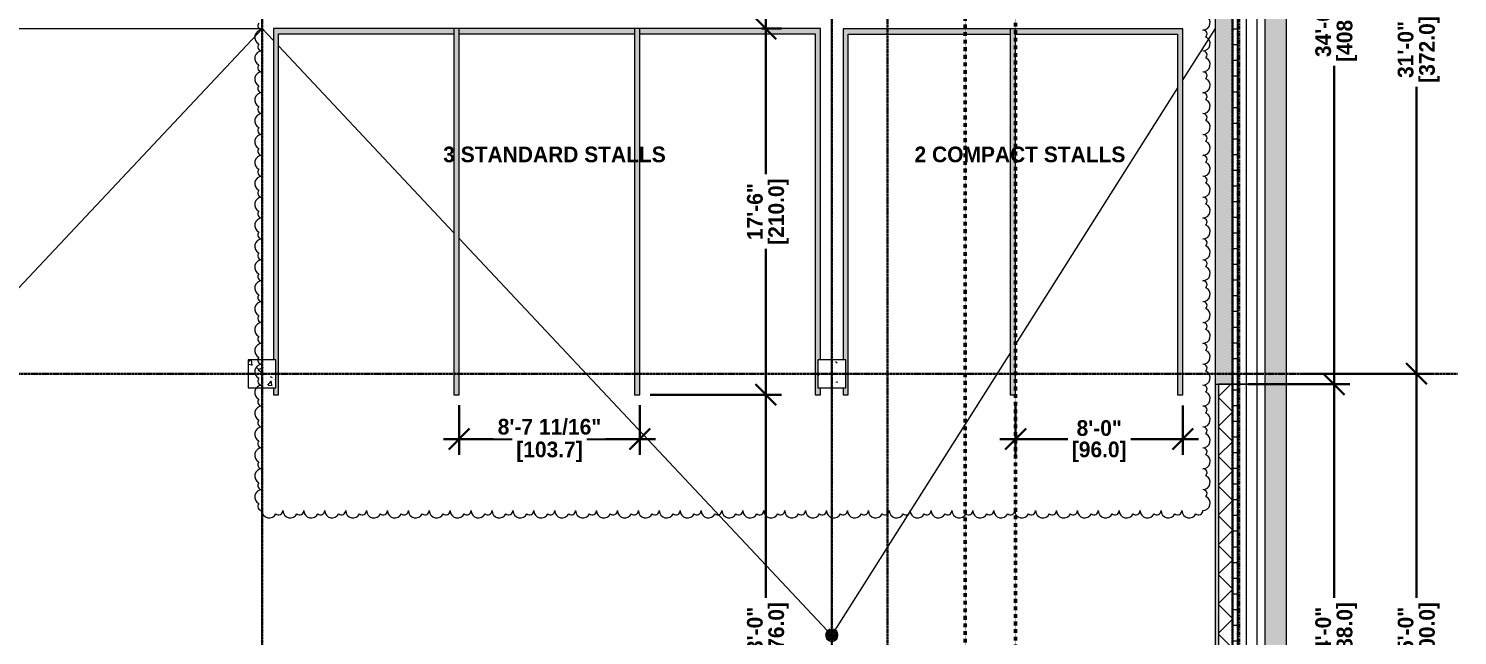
# Model space of a CAD drawing. Header units: inches. Extents: x -4218 to -1814, y 9767 to 12426.
# Drawn here: x -2634 to -1814, y 10317 to 10665 of the extents above; entities that cross this region are included whole.
import ezdxf

# ---------------------------------------------------------------- set-up
doc = ezdxf.new("R2010")
doc.units = ezdxf.units.IN
doc.header["$MEASUREMENT"] = 0
for name, pattern in [('Dash 1_16_', [0.125, 0.0625, -0.0625]), ('Double Dash 3_8_', [1, 0.375, -0.125, 0.125, -0.125, 0.125, -0.125]), ('Grid Line 1_2_', [0.875, 0.5, -0.125, 0.125, -0.125]), ('Grid Line 1_2__2_', [0.875, 0.5, -0.125, 0.125, -0.125])]:
    doc.linetypes.add(name, pattern=pattern)
for name, color, linetype, lineweight in [('0-1', 7, 'Continuous', 5), ('0-2', 7, 'Continuous', 9), ('0-3', 170, 'Double Dash 3_8_', 50), ('0-5', 55, 'Continuous', 9), ('A-ANNO-DIMS-1', 211, 'Continuous', 30), ('A-FLOR-1', 9, 'Continuous', 13), ('A-FLOR-2', 7, 'Continuous', 9), ('A-GENM', 5, 'Continuous', 9), ('A-WALL-PATT-1', 53, 'Continuous', 9), ('A-WALL-PATT-2', 55, 'Continuous', 9), ('A-WALL-PATT-4', 251, 'Continuous', 9), ('C-PROP-LINE-1', 170, 'Double Dash 3_8_', 50), ('C-PROP-LINE-2', 170, 'Dash 1_16_', 50), ('G-ANNO-REVC', 71, 'Continuous', 20), ('G-ANNO-TEXT-1', 147, 'Continuous', 20), ('P-SANR-FIXT-1', 7, 'Continuous', 9), ('S-COLS', 52, 'Continuous', 9), ('S-COLS-1', 7, 'Continuous', 9), ('S-FNDN-5', 7, 'Continuous', 9), ('S-FNDN-6', 251, 'Continuous', 9), ('S-GRID-1', 1, 'Grid Line 1_2_', 9), ('S-GRID-2', 1, 'Grid Line 1_2__2_', 30)]:
    doc.layers.add(name, color=color, linetype=linetype, lineweight=lineweight)
doc.styles.add('Century Gothic_B', font='GOTHICB.TTF', dxfattribs={"height": 9})
doc.dimstyles.new('OD__1_16__Tol__', dxfattribs={"dimscale": 12, "dimtxt": 9.397514, "dimasz": 1, "dimexe": 0.75, "dimexo": 0.5, "dimgap": 0.125, "dimtad": 1, "dimdec": 4, "dimrnd": 0.0625, "dimzin": 3, "dimdsep": 46, "dimlunit": 4, "dimtxsty": 'Century Gothic_B', "dimblk1": 'OBLIQUE', "dimblk2": 'OBLIQUE', "dimsah": 1, "dimcen": 0.09, "dimdle": 0.75, "dimazin": 0, "dimtfac": 1, "dimtdec": 4, "dimtix": 1, "dimtmove": 0, "dimatfit": 3, "dimfxl": 1, "dimtvp": 1, "dimtfill": 1, "dimfrac": 2, "dimtolj": 1, "dimtzin": 0, "dimlwd": 30, "dimlwe": 30, "dimarcsym": 2})
pattern_1 = [(0, (0, 0), (0, 9), []), (90, (0, 0), (-9, 6e-16), [])]
pattern_2 = [(50, (0, 0), (27.5427, -2.40992), [2.88, -31.68]), (355, (0, 0), (-5.327844, 28.884266), [2.304, -25.344]), (100.451, (2.295, -0.2), (22.215316, 26.47393), [2.448, -26.924]), (46.184, (0, 7.68), (40.981875, -6.35642), [4.32, -47.52]), (96.636, (3.415, 7.15), (35.89075, 37.40619), [3.671, -40.386]), (351.184, (0, 7.68), (35.89097, 37.40622), [3.456, -38.016]), (21, (3.84, 5.76), (22.921036, -15.46073), [2.88, -31.68]), (326, (3.84, 5.76), (9.34353, 27.84574), [2.304, -25.344]), (71.451, (5.75, 4.472), (32.26477, 12.38442), [2.448, -26.924]), (37.5, (0, 0), (0.466855, 12.782707), [1.267, -23.77, 1.267, -24.461, -25.44]), (37.5, (0, 0), (0.466855, 12.782707), [-50.765, 1.267, -24.173]), (7.5, (0, 0), (10.10159, 15.14509), [1.267, -13.402, 1.267, -23.194, -9.696]), (7.5, (0, 0), (10.10159, 15.14509), [-39.13, 1.267, -8.429]), (327.5, (-8.563, 0), (20.499161, -0.86578), [1.267, -8.333, 1.267, -28.685, -39.744]), (327.5, (-8.563, 0), (20.499161, -0.86578), [-39.552, 1.267, -38.477]), (317.5, (-12.403, 0), (22.39478, 3.844288), [1.267, -11.213, 1.267, -18.624, -28.224]), (317.5, (-12.403, 0), (22.39478, 3.844288), [-32.371, 1.267, -26.957])]

# ---------------------------------------------------------------- blocks, each defined once
blk = doc.blocks.new('Basic Wall _ 3_ XPS - ___-2578966-FLOOR PLAN - BASEMENT')
at = {"layer": 'S-FNDN-5'}
for p, q in [((-1935.38, 10869.19), (-1935.38, 10461.19)), ((-1929.41, 10869.19), (-1929.41, 10461.19)), ((-1924.82, 10869.19), (-1924.82, 10461.19)), ((-1935.38, 10461.19), (-1940.32, 10461.19)), ((-1929.41, 10461.19), (-1935.38, 10461.19)), ((-1924.82, 10461.19), (-1929.41, 10461.19))]:
    blk.add_line(p, q, dxfattribs=at)
blk = doc.blocks.new('Basic Wall _ 3_ XPS - ___-3207853-FLOOR PLAN - BASEMENT')
at = {"layer": 'S-FNDN-5'}
for p, q in [((-1940.32, 10461.19), (-1935.38, 10461.19)), ((-1935.38, 10461.19), (-1929.41, 10461.19)), ((-1935.38, 10461.19), (-1935.38, 10173.19)), ((-1929.41, 10461.19), (-1924.82, 10461.19)), ((-1929.41, 10461.19), (-1929.41, 10173.19)), ((-1924.82, 10461.19), (-1924.82, 10173.19)), ((-1935.38, 10173.19), (-1940.32, 10173.19)), ((-1929.41, 10173.19), (-1935.38, 10173.19)), ((-1924.82, 10173.19), (-1929.41, 10173.19))]:
    blk.add_line(p, q, dxfattribs=at)
blk = doc.blocks.new('Drain-Floor-WATTS-Square-Stainless_Steel_Strainer-Type_FD-1200-M - 2_ Outlet with 5_ Strainer-2528673-FLOOR PLAN - BASEMENT')
at = {"layer": 'P-SANR-FIXT-1'}
for p, q in [((-2.707, -2.707), (-2.707, 2.707)), ((-2.707, 2.707), (2.707, 2.707)), ((-2.03025, -2.03025), (-2.03025, 2.03025)), ((-2.03025, 2.03025), (2.03025, 2.03025)), ((-1.3535, -1.3535), (-1.3535, 1.3535)), ((-1.3535, 1.3535), (1.3535, 1.3535)), ((-0.67675, -0.67675), (-0.67675, 0.67675)), ((-0.67675, 0.67675), (0.67675, 0.67675)), ((0, 2.707), (0, -2.707)), ((0.67675, 0.67675), (0.67675, -0.67675)), ((1.3535, 1.3535), (1.3535, -1.3535)), ((2.03025, 2.03025), (2.03025, -2.03025)), ((2.707, 2.707), (2.707, -2.707)), ((-2.707, 0), (2.707, 0)), ((2.707, -2.707), (-2.707, -2.707)), ((2.03025, -2.03025), (-2.03025, -2.03025)), ((1.3535, -1.3535), (-1.3535, -1.3535)), ((0.67675, -0.67675), (-0.67675, -0.67675))]:
    blk.add_line(p, q, dxfattribs=at)
for start, end in [(360, 180), (180, 360)]:
    blk.add_arc((0, 0), 3.5, start, end, dxfattribs=at)
blk = doc.blocks.new('Family - ___-2657144-FLOOR PLAN - BASEMENT')
at = {"layer": 'C-PROP-LINE-1'}
blk.add_line((-1939.77, 12268.69), (-1939.77, 9828.62), dxfattribs=at)
blk = doc.blocks.new('Family - ___-2835860-FLOOR PLAN - BASEMENT')
at = {"layer": 'C-PROP-LINE-2'}
blk.add_line((-2067.92, 9980.19), (-2067.92, 10851.39), dxfattribs=at)
blk = doc.blocks.new('Family - ___-2835903-FLOOR PLAN - BASEMENT')
at = {"layer": 'C-PROP-LINE-2'}
blk.add_line((-2096.82, 10008.84), (-2096.82, 10822.49), dxfattribs=at)
blk = doc.blocks.new('Family - ___-2835932-FLOOR PLAN - BASEMENT')
at = {"layer": 'C-PROP-LINE-2'}
blk.add_line((-2067.92, 9980.19), (-2067.92, 10851.39), dxfattribs=at)
blk = doc.blocks.new('CTR - 1st Phase - Shell_rvt-1-FLOOR PLAN - BASEMENT')
at = {"layer": 'A-WALL-PATT-1'}
h = blk.add_hatch(dxfattribs=at)
h.set_pattern_fill('FP_1', color=256, style=0, pattern_type=2)
h.set_pattern_definition(pattern_1)
h.paths.add_polyline_path([(-1940.32, 10461.19), (-1940.32, 10869.19), (-1943.32, 10869.19), (-1943.32, 10461.19)], flags=0)
h = blk.add_hatch(dxfattribs=at)
h.set_pattern_fill('FP_1', color=256, style=0, pattern_type=2)
h.set_pattern_definition(pattern_1)
h.paths.add_polyline_path([(-1940.32, 10173.19), (-1940.32, 10461.19), (-1943.32, 10461.19), (-1943.32, 10173.19)], flags=0)
at = {"layer": 'A-FLOR-1'}
for p, q in [((-2500.32, 10665.06), (-2833.82, 10665.06)), ((-2824.98, 10319.77), (-2500.32, 10665.06)), ((-2500.32, 10665.06), (-2500.32, 10665.35)), ((-2500.19, 10665.21), (-2500.32, 10665.06)), ((-2500.32, 10475.19), (-2500.32, 10665.06)), ((-2493.82, 10658.43), (-2500.19, 10665.21)), ((-1953.32, 10665.21), (-1971.82, 10635.95)), ((-2390.16, 10548.06), (-2490.82, 10655.24)), ((-1974.82, 10631.2), (-2067.82, 10484.1)), ((-2175.69, 10319.75), (-2387.16, 10544.87)), ((-2070.82, 10479.35), (-2171.48, 10320.15)), ((-2500.32, 10175.19), (-2500.32, 10459.19))]:
    blk.add_line(p, q, dxfattribs=at)
at = {"layer": 'A-FLOR-2'}
blk.add_line((-1953.32, 10461.19), (-1953.32, 10173.19), dxfattribs=at)
at = {"layer": 'S-FNDN-5'}
for p, q in [((-1943.32, 10869.19), (-1943.32, 10461.19)), ((-1940.32, 10461.19), (-1940.32, 10869.19)), ((-1943.32, 10461.19), (-1940.32, 10461.19)), ((-1940.32, 10461.19), (-1943.32, 10461.19)), ((-1943.32, 10461.19), (-1943.32, 10173.19)), ((-1940.32, 10173.19), (-1940.32, 10461.19))]:
    blk.add_line(p, q, dxfattribs=at)
at = {"layer": 'S-GRID-1'}
for p, q in [((-2500.32, 9836.18), (-2500.32, 12376.79)), ((-2173.32, 9836.18), (-2173.32, 12376.79)), ((-1814.21, 10467.19), (-4168.71, 10467.19))]:
    blk.add_line(p, q, dxfattribs=at)
at = {"layer": '0-2'}
for name, p in [('Basic Wall _ 3_ XPS - ___-2578966-FLOOR PLAN - BASEMENT', (0, 0)), ('Basic Wall _ 3_ XPS - ___-3207853-FLOOR PLAN - BASEMENT', (0, 0)), ('Drain-Floor-WATTS-Square-Stainless_Steel_Strainer-Type_FD-1200-M - 2_ Outlet with 5_ Strainer-2528673-FLOOR PLAN - BASEMENT', (-2173.32, 10317.19))]:
    blk.add_blockref(name, p, dxfattribs=at)
at = {"layer": '0-3'}
for name in ['Family - ___-2657144-FLOOR PLAN - BASEMENT', 'Family - ___-2835932-FLOOR PLAN - BASEMENT', 'Family - ___-2835860-FLOOR PLAN - BASEMENT', 'Family - ___-2835903-FLOOR PLAN - BASEMENT']:
    blk.add_blockref(name, (0, 0), dxfattribs=at)
blk = doc.blocks.new('034100 - Precast Structural Concrete - Column - Corbels - 16_x16_-V26-FLOOR PLAN - BASEMENT')
at = {"layer": 'S-COLS'}
h = blk.add_hatch(dxfattribs=at)
h.set_pattern_fill('FP_24', color=256, style=0, pattern_type=2)
h.set_pattern_definition([(140, (10466.205, 2501.308), (2.40992, 27.5427), [2.88, -31.68]), (85, (10466.205, 2501.308), (-28.884266, -5.327844), [2.304, -25.344]), (190.451, (10466.406, 2503.603), (-26.47393, 22.215316), [2.448, -26.924]), (136.184, (10458.525, 2501.308), (6.35642, 40.98187), [4.32, -47.52]), (186.636, (10459.055, 2504.723), (-37.40619, 35.89075), [3.671, -40.386]), (81.184, (10458.525, 2501.31), (-37.40622, 35.89097), [3.456, -38.016]), (111, (10460.445, 2505.148), (15.46073, 22.921036), [2.88, -31.68]), (56, (10460.445, 2505.148), (-27.84574, 9.34353), [2.304, -25.344]), (161.451, (10461.734, 2507.058), (-12.38442, 32.26477), [2.448, -26.924]), (127.5, (10466.205, 2501.308), (-12.782707, 0.466855), [1.267, -23.77, 1.267, -24.461, -25.44]), (127.5, (10466.205, 2501.308), (-12.782707, 0.466855), [-50.765, 1.267, -24.173]), (97.5, (10466.205, 2501.308), (-15.14509, 10.10159), [1.267, -13.402, 1.267, -23.194, -9.696]), (97.5, (10466.205, 2501.308), (-15.14509, 10.10159), [-39.13, 1.267, -8.429]), (57.5, (10466.205, 2492.745), (0.86578, 20.499161), [1.267, -8.333, 1.267, -28.685, -39.744]), (57.5, (10466.205, 2492.745), (0.86578, 20.499161), [-39.552, 1.267, -38.477]), (47.5, (10466.205, 2488.905), (-3.844288, 22.39478), [1.267, -11.213, 1.267, -18.624, -28.224]), (47.5, (10466.205, 2488.905), (-3.844288, 22.39478), [-32.371, 1.267, -26.957])])
h.paths.add_polyline_path([(7.02, -7.02), (7.02, 8.98), (-8.98, 8.98), (-8.98, -7.02), (6.94, -7.02)], flags=0)
at = {"layer": 'S-COLS-1'}
for p, q in [((-8.91, 8.98), (-8.98, 8.98)), ((-8.98, 8.98), (-8.98, -7.02)), ((6.94, 8.98), (-8.91, 8.98)), ((7.02, 8.98), (6.94, 8.98)), ((7.02, -7.02), (7.02, 8.98)), ((-8.98, -7.02), (-8.91, -7.02)), ((-8.91, -7.02), (6.94, -7.02)), ((6.94, -7.02), (7.02, -7.02))]:
    blk.add_line(p, q, dxfattribs=at)
blk = doc.blocks.new('CTR - 1st Phase - Structure_rvt-1-FLOOR PLAN - BASEMENT')
at = {"layer": 'A-WALL-PATT-2'}
h = blk.add_hatch(dxfattribs=at)
h.set_pattern_fill('FP_2', color=256, style=0, pattern_type=2)
h.set_pattern_definition(pattern_2)
h.paths.add_polyline_path([(-1953.32, 9891.19), (-1943.32, 9891.19), (-1943.32, 10173.19), (-1953.32, 10173.19), (-1953.32, 9901.19)], flags=0)
h.paths.add_polyline_path([(-1944.72, 10461.19), (-1943.32, 10461.19), (-1943.32, 10869.19), (-1953.32, 10869.19), (-1953.32, 10461.19)], flags=0)
h.paths.add_polyline_path([(-1953.32, 11157.19), (-1943.32, 11157.19), (-1943.32, 11559.19), (-1953.32, 11559.19), (-1953.32, 11174.8)], flags=0)
h.paths.add_polyline_path([(-1951.32, 11847.19), (-1943.32, 11847.19), (-1943.32, 12087.19), (-1953.32, 12087.19), (-1953.32, 11847.19)], flags=0)
at = {"layer": 'A-WALL-PATT-4'}
h = blk.add_hatch(dxfattribs=at)
h.set_pattern_fill('FP_8', color=256, style=0, pattern_type=2)
h.set_pattern_definition([(45, (0, 0), (-8.485281, 8.485281), []), (135, (0, 0), (-8.485281, -8.485281), [])])
h.paths.add_polyline_path([(-1944.72, 10173.19), (-1943.32, 10173.19), (-1943.32, 10461.19), (-1951.32, 10461.19), (-1951.32, 10173.19)], flags=0)
at = {"layer": 'S-COLS'}
h = blk.add_hatch(dxfattribs=at)
h.set_pattern_fill('FP_2', color=256, style=0, pattern_type=2)
h.set_pattern_definition(pattern_2)
h.paths.add_polyline_path([(-2181.32, 10459.19), (-2165.32, 10459.19), (-2165.32, 10475.19), (-2181.32, 10475.19), (-2181.32, 10459.27)], flags=0)
at = {"layer": 'S-FNDN-6'}
h = blk.add_hatch(dxfattribs=at)
h.set_pattern_fill('FP_2', color=256, style=0, pattern_type=2)
h.set_pattern_definition(pattern_2)
h.paths.add_polyline_path([(-1912.32, 9881.19), (-1912.32, 12101.19), (-1924.82, 12101.19), (-1924.82, 9881.19)], flags=0)
h.paths.add_polyline_path([(-1951.32, 10173.19), (-1951.32, 10461.19), (-1953.32, 10461.19), (-1953.32, 10173.19)], flags=0)
h.paths.add_polyline_path([(-1951.32, 10869.19), (-1951.32, 11157.19), (-1953.32, 11157.19), (-1953.32, 10869.19)], flags=0)
h.paths.add_polyline_path([(-1953.32, 11559.19), (-1951.32, 11559.19), (-1951.32, 11847.19), (-1953.32, 11847.19), (-1953.32, 11569.54)], flags=0)
at = {"layer": 'S-COLS-1'}
for p, q in [((-2165.32, 10475.19), (-2181.32, 10475.19)), ((-2181.32, 10475.19), (-2181.32, 10475.11)), ((-2181.32, 10475.11), (-2181.32, 10459.27)), ((-2165.32, 10475.11), (-2165.32, 10475.19)), ((-2165.32, 10459.27), (-2165.32, 10475.11)), ((-2181.32, 10459.27), (-2181.32, 10459.19)), ((-2181.32, 10459.19), (-2165.32, 10459.19)), ((-2165.32, 10459.19), (-2165.32, 10459.27))]:
    blk.add_line(p, q, dxfattribs=at)
at = {"layer": 'S-FNDN-5'}
for p, q in [((-1912.32, 9881.19), (-1912.32, 12101.19)), ((-1953.32, 10869.19), (-1953.32, 10461.19)), ((-1943.32, 10461.19), (-1943.32, 10869.19)), ((-1953.32, 10461.19), (-1943.32, 10461.19)), ((-1943.32, 10461.19), (-1951.32, 10461.19)), ((-1951.32, 10461.19), (-1951.32, 10173.19)), ((-1943.32, 10173.19), (-1943.32, 10461.19))]:
    blk.add_line(p, q, dxfattribs=at)
at = {"layer": 'S-GRID-2'}
for p, q in [((-2500.32, 9772.61), (-2500.32, 12247.5)), ((-2173.32, 9772.61), (-2173.32, 12247.5)), ((-2141.32, 9772.61), (-2141.32, 12247.5)), ((-1943.32, 9772.61), (-1943.32, 12247.5)), ((-1814.21, 10467.19), (-4076.95, 10467.19))]:
    blk.add_line(p, q, dxfattribs=at)
at = {"layer": '0-5', "rotation": 270.0000000000118}
blk.add_blockref('034100 - Precast Structural Concrete - Column - Corbels - 16_x16_-V26-FLOOR PLAN - BASEMENT', (-2501.31, 10466.21), dxfattribs=at)
blk = doc.blocks.new('Parking_Stall_Multiple - STANDARD-V7-FLOOR PLAN - BASEMENT')
at = {"layer": 'A-GENM'}
h = blk.add_hatch(color=256, dxfattribs=at)
h.paths.add_polyline_path([(210, -106.67), (106.5, -105.17), (3, -106.67)], flags=0)
h.paths.add_polyline_path([(0, -103.67), (0.08, -106.58), (0, -106.67), (3, -106.67), (1.5, -105.17)], flags=0)
h.paths.add_polyline_path([(210, -1.5), (210, 0), (206, 0), (206, -1.5), (190, -1.5), (190, 0), (0, 0), (0, -103.67), (3, -103.67), (3, -3), (210, -3)], flags=0)
h = blk.add_hatch(color=256, dxfattribs=at)
h.paths.add_polyline_path([(210, -210.34), (106.5, -208.84), (3, -210.34), (117.12, -210.34)], flags=0)
h.paths.add_polyline_path([(210, -106.67), (210, -103.67), (0, -103.67), (3, -106.67), (106.5, -105.17)], flags=0)
h.paths.add_polyline_path([(0, -106.67), (0.08, -106.58), (0, -103.67)], flags=0)
h.paths.add_polyline_path([(0, -207.34), (0, -210.34), (3, -210.34), (1.5, -208.84)], flags=0)
h.paths.add_polyline_path([(3, -106.67), (0, -106.67), (0, -207.34), (3, -207.34), (3, -109.67)], flags=0)
h = blk.add_hatch(color=256, dxfattribs=at)
h.paths.add_polyline_path([(3, -210.34), (106.5, -208.84), (210, -210.34), (210, -207.34), (0, -207.34)], flags=0)
h.paths.add_polyline_path([(210, -314), (210, -311), (3, -311), (3, -210.34), (0, -210.34), (0, -314), (190, -314), (190, -312.5), (206, -312.5), (206, -314)], flags=0)
for p, q in [((190.01, 0), (0, 0)), ((0, 0), (0, -106.67)), ((210, 0), (205.99, 0)), ((210, -3), (210, 0)), ((3, -103.67), (3, -3)), ((3, -3), (210, -3)), ((210, -103.67), (0, -103.67)), ((0, -103.67), (0, -210.34)), ((210, -103.67), (3, -103.67)), ((210, -106.67), (210, -103.67)), ((210, -106.67), (210, -103.67)), ((0, -106.67), (210, -106.67)), ((3, -207.34), (3, -106.67)), ((3, -106.67), (210, -106.67)), ((210, -207.34), (0, -207.34)), ((0, -207.34), (0, -314)), ((0, -210.34), (210, -210.34)), ((210, -207.34), (3, -207.34)), ((3, -311), (3, -210.34)), ((3, -210.34), (210, -210.34)), ((210, -210.34), (210, -207.34)), ((210, -210.34), (210, -207.34)), ((210, -311), (3, -311)), ((210, -314), (210, -311)), ((0, -314), (190, -314)), ((206, -314), (210, -314))]:
    blk.add_line(p, q, dxfattribs=at)
blk = doc.blocks.new('Parking_Stall_Multiple - COMPACT-2286911-FLOOR PLAN - BASEMENT')
at = {"layer": 'A-GENM'}
h = blk.add_hatch(color=256, dxfattribs=at)
h.paths.add_polyline_path([(210, -99), (106.5, -97.5), (3, -99), (185.71, -99)], flags=0)
h.paths.add_polyline_path([(0, -96), (0.09, -98.91), (0, -99), (3, -99), (1.5, -97.5)], flags=0)
h.paths.add_polyline_path([(210, -3), (210, 0), (0, 0), (0, -96), (3, -96), (3, -3), (203.87, -3)], flags=0)
h = blk.add_hatch(color=256, dxfattribs=at)
h.paths.add_polyline_path([(3, -99), (106.5, -97.5), (210, -99), (210, -96), (0, -96)], flags=0)
h.paths.add_polyline_path([(0, -99), (0.09, -98.91), (0, -96)], flags=0)
h.paths.add_polyline_path([(210, -193.5), (210, -192), (3, -192), (3, -99), (0, -99), (0, -195), (189.87, -195), (189.87, -193.5), (205.87, -193.5), (205.87, -195), (210, -195)], flags=0)
for p, q in [((210, 0), (0, 0)), ((0, 0), (0, -99)), ((210, -3), (210, 0)), ((3, -96), (3, -3)), ((3, -3), (210, -3)), ((210, -96), (0, -96)), ((0, -96), (0, -195)), ((210, -96), (3, -96)), ((210, -99), (210, -96)), ((210, -99), (210, -96)), ((0, -99), (210, -99)), ((3, -192), (3, -99)), ((3, -99), (210, -99)), ((0, -195), (189.87, -195)), ((210, -192), (3, -192)), ((205.87, -195), (210, -195)), ((210, -195), (210, -192))]:
    blk.add_line(p, q, dxfattribs=at)
blk = doc.blocks.new('_Oblique')
at = {"color": 0, "linetype": 'ByBlock', "lineweight": -2}
blk.add_line((-0.5, -0.5), (0.5, 0.5), dxfattribs=at)
blk = doc.blocks.new('DIMBLOCK2-FLOOR PLAN - BASEMENT')
at = {"layer": 'A-ANNO-DIMS-1', "color": 0, "lineweight": 30, "transparency": 16777216}
for p, q in [((-1837.67, 10158.19), (-1837.67, 10476.19)), ((-1904.21, 10467.19), (-1828.67, 10467.19)), ((-1904.21, 10167.19), (-1828.67, 10167.19))]:
    blk.add_line(p, q, dxfattribs=at)
at = {"layer": 'Defpoints', "color": 0, "transparency": 16777216}
for p in [(-1910.21, 10467.19), (-1837.67, 10467.19), (-1910.21, 10167.19)]:
    blk.add_point(p, dxfattribs=at)
at = {"layer": 'A-ANNO-DIMS-1', "color": 0, "lineweight": 30, "transparency": 16777216, "xscale": 12, "yscale": 12, "zscale": 12}
for p, rotation in [((-1837.67, 10467.19), 90), ((-1837.67, 10167.19), 270)]:
    blk.add_blockref('_Oblique', p, dxfattribs=dict(at, rotation=rotation))
at = {"layer": 'A-ANNO-DIMS-1', "color": 0, "transparency": 16777216, "insert": (-1843.9, 10317.19), "char_height": 9, "attachment_point": 5, "rotation": 90, "style": 'Century Gothic_B', "bg_fill": 3, "box_fill_scale": 1.25, "bg_fill_color": 256, "bg_fill_true_color": 13158600, "bg_fill_transparency": 0}
blk.add_mtext('\\A1;25\'-0"', dxfattribs=at)
at = {"layer": 'A-ANNO-DIMS-1', "color": 0, "transparency": 16777216, "insert": (-1830.34, 10317.19), "char_height": 9, "attachment_point": 5, "rotation": 90, "style": 'Century Gothic_B', "bg_fill": 3, "box_fill_scale": 1.25, "bg_fill_color": 256, "bg_fill_true_color": 13158600, "bg_fill_transparency": 0}
blk.add_mtext('\\A1;[300.0]', dxfattribs=at)
blk = doc.blocks.new('DIMBLOCK3-FLOOR PLAN - BASEMENT')
at = {"layer": 'A-ANNO-DIMS-1', "color": 0, "lineweight": 30, "transparency": 16777216}
for p, q in [((-1837.67, 10458.19), (-1837.67, 10848.19)), ((-1904.21, 10839.19), (-1828.67, 10839.19)), ((-1904.21, 10467.19), (-1828.67, 10467.19))]:
    blk.add_line(p, q, dxfattribs=at)
at = {"layer": 'Defpoints', "color": 0, "transparency": 16777216}
for p in [(-1910.21, 10839.19), (-1837.67, 10839.19), (-1910.21, 10467.19)]:
    blk.add_point(p, dxfattribs=at)
at = {"layer": 'A-ANNO-DIMS-1', "color": 0, "lineweight": 30, "transparency": 16777216, "xscale": 12, "yscale": 12, "zscale": 12}
for p, rotation in [((-1837.67, 10839.19), 90), ((-1837.67, 10467.19), 270)]:
    blk.add_blockref('_Oblique', p, dxfattribs=dict(at, rotation=rotation))
at = {"layer": 'A-ANNO-DIMS-1', "color": 0, "transparency": 16777216, "insert": (-1843.9, 10653.19), "char_height": 9, "attachment_point": 5, "rotation": 90, "style": 'Century Gothic_B', "bg_fill": 3, "box_fill_scale": 1.25, "bg_fill_color": 256, "bg_fill_true_color": 13158600, "bg_fill_transparency": 0}
blk.add_mtext('\\A1;31\'-0"', dxfattribs=at)
at = {"layer": 'A-ANNO-DIMS-1', "color": 0, "transparency": 16777216, "insert": (-1830.34, 10653.19), "char_height": 9, "attachment_point": 5, "rotation": 90, "style": 'Century Gothic_B', "bg_fill": 3, "box_fill_scale": 1.25, "bg_fill_color": 256, "bg_fill_true_color": 13158600, "bg_fill_transparency": 0}
blk.add_mtext('\\A1;[372.0]', dxfattribs=at)
blk = doc.blocks.new('DIMBLOCK24-FLOOR PLAN - BASEMENT')
at = {"layer": 'A-ANNO-DIMS-1', "color": 0, "lineweight": 30, "transparency": 16777216}
for p, q in [((-2211.18, 10170.19), (-2211.18, 10464.19)), ((-2277.49, 10455.19), (-2202.18, 10455.19)), ((-2277.49, 10179.19), (-2202.18, 10179.19))]:
    blk.add_line(p, q, dxfattribs=at)
at = {"layer": 'Defpoints', "color": 0, "transparency": 16777216}
for p in [(-2283.49, 10455.19), (-2211.18, 10455.19), (-2283.49, 10179.19)]:
    blk.add_point(p, dxfattribs=at)
at = {"layer": 'A-ANNO-DIMS-1', "color": 0, "lineweight": 30, "transparency": 16777216, "xscale": 12, "yscale": 12, "zscale": 12}
for p, rotation in [((-2211.18, 10455.19), 90), ((-2211.18, 10179.19), 270)]:
    blk.add_blockref('_Oblique', p, dxfattribs=dict(at, rotation=rotation))
at = {"layer": 'A-ANNO-DIMS-1', "color": 0, "transparency": 16777216, "insert": (-2217.4, 10317.19), "char_height": 9, "attachment_point": 5, "rotation": 90, "style": 'Century Gothic_B', "bg_fill": 3, "box_fill_scale": 1.25, "bg_fill_color": 256, "bg_fill_true_color": 13158600, "bg_fill_transparency": 0}
blk.add_mtext('\\A1;23\'-0"', dxfattribs=at)
at = {"layer": 'A-ANNO-DIMS-1', "color": 0, "transparency": 16777216, "insert": (-2203.85, 10317.19), "char_height": 9, "attachment_point": 5, "rotation": 90, "style": 'Century Gothic_B', "bg_fill": 3, "box_fill_scale": 1.25, "bg_fill_color": 256, "bg_fill_true_color": 13158600, "bg_fill_transparency": 0}
blk.add_mtext('\\A1;[276.0]', dxfattribs=at)
blk = doc.blocks.new('DIMBLOCK25-FLOOR PLAN - BASEMENT')
at = {"layer": 'A-ANNO-DIMS-1', "color": 0, "lineweight": 30, "transparency": 16777216}
for p, q in [((-2211.18, 10446.19), (-2211.18, 10674.19)), ((-2213.66, 10665.19), (-2202.18, 10665.19)), ((-2277.49, 10455.19), (-2202.18, 10455.19))]:
    blk.add_line(p, q, dxfattribs=at)
at = {"layer": 'Defpoints', "color": 0, "transparency": 16777216}
for p in [(-2219.66, 10665.19), (-2211.18, 10665.19), (-2283.49, 10455.19)]:
    blk.add_point(p, dxfattribs=at)
at = {"layer": 'A-ANNO-DIMS-1', "color": 0, "lineweight": 30, "transparency": 16777216, "xscale": 12, "yscale": 12, "zscale": 12}
for p, rotation in [((-2211.18, 10665.19), 90), ((-2211.18, 10455.19), 270)]:
    blk.add_blockref('_Oblique', p, dxfattribs=dict(at, rotation=rotation))
at = {"layer": 'A-ANNO-DIMS-1', "color": 0, "transparency": 16777216, "insert": (-2217.4, 10560.19), "char_height": 9, "attachment_point": 5, "rotation": 90, "style": 'Century Gothic_B', "bg_fill": 3, "box_fill_scale": 1.25, "bg_fill_color": 256, "bg_fill_true_color": 13158600, "bg_fill_transparency": 0}
blk.add_mtext('\\A1;17\'-6"', dxfattribs=at)
at = {"layer": 'A-ANNO-DIMS-1', "color": 0, "transparency": 16777216, "insert": (-2203.85, 10560.19), "char_height": 9, "attachment_point": 5, "rotation": 90, "style": 'Century Gothic_B', "bg_fill": 3, "box_fill_scale": 1.25, "bg_fill_color": 256, "bg_fill_true_color": 13158600, "bg_fill_transparency": 0}
blk.add_mtext('\\A1;[210.0]', dxfattribs=at)
blk = doc.blocks.new('DIMBLOCK26-FLOOR PLAN - BASEMENT')
at = {"layer": 'A-ANNO-DIMS-1', "color": 0, "lineweight": 30, "transparency": 16777216}
for p, q in [((-2211.18, 10656.19), (-2211.18, 10884.19)), ((-2188.82, 10875.19), (-2220.18, 10875.19)), ((-2213.66, 10665.19), (-2202.18, 10665.19))]:
    blk.add_line(p, q, dxfattribs=at)
at = {"layer": 'Defpoints', "color": 0, "transparency": 16777216}
for p in [(-2211.18, 10875.19), (-2182.82, 10875.19), (-2219.66, 10665.19)]:
    blk.add_point(p, dxfattribs=at)
at = {"layer": 'A-ANNO-DIMS-1', "color": 0, "lineweight": 30, "transparency": 16777216, "xscale": 12, "yscale": 12, "zscale": 12}
for p, rotation in [((-2211.18, 10875.19), 90), ((-2211.18, 10665.19), 270)]:
    blk.add_blockref('_Oblique', p, dxfattribs=dict(at, rotation=rotation))
at = {"layer": 'A-ANNO-DIMS-1', "color": 0, "transparency": 16777216, "insert": (-2217.4, 10770.19), "char_height": 9, "attachment_point": 5, "rotation": 90, "style": 'Century Gothic_B', "bg_fill": 3, "box_fill_scale": 1.25, "bg_fill_color": 256, "bg_fill_true_color": 13158600, "bg_fill_transparency": 0}
blk.add_mtext('\\A1;17\'-6"', dxfattribs=at)
at = {"layer": 'A-ANNO-DIMS-1', "color": 0, "transparency": 16777216, "insert": (-2203.85, 10770.19), "char_height": 9, "attachment_point": 5, "rotation": 90, "style": 'Century Gothic_B', "bg_fill": 3, "box_fill_scale": 1.25, "bg_fill_color": 256, "bg_fill_true_color": 13158600, "bg_fill_transparency": 0}
blk.add_mtext('\\A1;[210.0]', dxfattribs=at)
blk = doc.blocks.new('DIMBLOCK47-FLOOR PLAN - BASEMENT')
at = {"layer": 'A-ANNO-DIMS-1', "color": 0, "lineweight": 30, "transparency": 16777216}
for p, q in [((-1884.98, 10164.19), (-1884.98, 10470.19)), ((-1934.32, 10461.19), (-1875.98, 10461.19)), ((-1934.32, 10173.19), (-1875.98, 10173.19))]:
    blk.add_line(p, q, dxfattribs=at)
at = {"layer": 'Defpoints', "color": 0, "transparency": 16777216}
for p in [(-1940.32, 10461.19), (-1884.98, 10461.19), (-1940.32, 10173.19)]:
    blk.add_point(p, dxfattribs=at)
at = {"layer": 'A-ANNO-DIMS-1', "color": 0, "lineweight": 30, "transparency": 16777216, "xscale": 12, "yscale": 12, "zscale": 12}
for p, rotation in [((-1884.98, 10461.19), 90), ((-1884.98, 10173.19), 270)]:
    blk.add_blockref('_Oblique', p, dxfattribs=dict(at, rotation=rotation))
at = {"layer": 'A-ANNO-DIMS-1', "color": 0, "transparency": 16777216, "insert": (-1891.21, 10317.19), "char_height": 9, "attachment_point": 5, "rotation": 90, "style": 'Century Gothic_B', "bg_fill": 3, "box_fill_scale": 1.25, "bg_fill_color": 256, "bg_fill_true_color": 13158600, "bg_fill_transparency": 0}
blk.add_mtext('\\A1;24\'-0"', dxfattribs=at)
at = {"layer": 'A-ANNO-DIMS-1', "color": 0, "transparency": 16777216, "insert": (-1877.65, 10317.19), "char_height": 9, "attachment_point": 5, "rotation": 90, "style": 'Century Gothic_B', "bg_fill": 3, "box_fill_scale": 1.25, "bg_fill_color": 256, "bg_fill_true_color": 13158600, "bg_fill_transparency": 0}
blk.add_mtext('\\A1;[288.0]', dxfattribs=at)
blk = doc.blocks.new('DIMBLOCK48-FLOOR PLAN - BASEMENT')
at = {"layer": 'A-ANNO-DIMS-1', "color": 0, "lineweight": 30, "transparency": 16777216}
for p, q in [((-1884.98, 10452.19), (-1884.98, 10878.19)), ((-1934.32, 10869.19), (-1875.98, 10869.19)), ((-1934.32, 10461.19), (-1875.98, 10461.19))]:
    blk.add_line(p, q, dxfattribs=at)
at = {"layer": 'Defpoints', "color": 0, "transparency": 16777216}
for p in [(-1940.32, 10869.19), (-1884.98, 10869.19), (-1940.32, 10461.19)]:
    blk.add_point(p, dxfattribs=at)
at = {"layer": 'A-ANNO-DIMS-1', "color": 0, "lineweight": 30, "transparency": 16777216, "xscale": 12, "yscale": 12, "zscale": 12}
for p, rotation in [((-1884.98, 10869.19), 90), ((-1884.98, 10461.19), 270)]:
    blk.add_blockref('_Oblique', p, dxfattribs=dict(at, rotation=rotation))
at = {"layer": 'A-ANNO-DIMS-1', "color": 0, "transparency": 16777216, "insert": (-1891.21, 10665.19), "char_height": 9, "attachment_point": 5, "rotation": 90, "style": 'Century Gothic_B', "bg_fill": 3, "box_fill_scale": 1.25, "bg_fill_color": 256, "bg_fill_true_color": 13158600, "bg_fill_transparency": 0}
blk.add_mtext('\\A1;34\'-0"', dxfattribs=at)
at = {"layer": 'A-ANNO-DIMS-1', "color": 0, "transparency": 16777216, "insert": (-1877.65, 10665.19), "char_height": 9, "attachment_point": 5, "rotation": 90, "style": 'Century Gothic_B', "bg_fill": 3, "box_fill_scale": 1.25, "bg_fill_color": 256, "bg_fill_true_color": 13158600, "bg_fill_transparency": 0}
blk.add_mtext('\\A1;[408.0]', dxfattribs=at)
blk = doc.blocks.new('DIMBLOCK78-FLOOR PLAN - BASEMENT')
at = {"layer": 'A-ANNO-DIMS-1', "color": 0, "lineweight": 30, "transparency": 16777216}
for p, q in [((-2067.82, 10449.06), (-2067.82, 10420.77)), ((-1971.82, 10449.06), (-1971.82, 10420.77)), ((-2076.82, 10429.77), (-1962.82, 10429.77))]:
    blk.add_line(p, q, dxfattribs=at)
at = {"layer": 'Defpoints', "color": 0, "transparency": 16777216}
for p in [(-2067.82, 10455.06), (-1971.82, 10455.06), (-1971.82, 10429.77)]:
    blk.add_point(p, dxfattribs=at)
at = {"layer": 'A-ANNO-DIMS-1', "color": 0, "lineweight": 30, "transparency": 16777216, "xscale": 12, "yscale": 12, "zscale": 12, "rotation": 180}
blk.add_blockref('_Oblique', (-2067.82, 10429.77), dxfattribs=at)
at = {"layer": 'A-ANNO-DIMS-1', "color": 0, "lineweight": 30, "transparency": 16777216, "xscale": 12, "yscale": 12, "zscale": 12}
blk.add_blockref('_Oblique', (-1971.82, 10429.77), dxfattribs=at)
at = {"layer": 'A-ANNO-DIMS-1', "color": 0, "transparency": 16777216, "insert": (-2019.82, 10436), "char_height": 9, "attachment_point": 5, "style": 'Century Gothic_B', "bg_fill": 3, "box_fill_scale": 1.25, "bg_fill_color": 256, "bg_fill_true_color": 13158600, "bg_fill_transparency": 0}
blk.add_mtext('\\A1;8\'-0"', dxfattribs=at)
at = {"layer": 'A-ANNO-DIMS-1', "color": 0, "transparency": 16777216, "insert": (-2019.82, 10422.44), "char_height": 9, "attachment_point": 5, "style": 'Century Gothic_B', "bg_fill": 3, "box_fill_scale": 1.25, "bg_fill_color": 256, "bg_fill_true_color": 13158600, "bg_fill_transparency": 0}
blk.add_mtext('\\A1;[96.0]', dxfattribs=at)
blk = doc.blocks.new('DIMBLOCK79-FLOOR PLAN - BASEMENT')
at = {"layer": 'A-ANNO-DIMS-1', "color": 0, "lineweight": 30, "transparency": 16777216}
for p, q in [((-2387.16, 10449.19), (-2387.16, 10420.77)), ((-2283.49, 10449.19), (-2283.49, 10420.77)), ((-2396.16, 10429.77), (-2274.49, 10429.77))]:
    blk.add_line(p, q, dxfattribs=at)
at = {"layer": 'Defpoints', "color": 0, "transparency": 16777216}
for p in [(-2387.16, 10455.19), (-2283.49, 10455.19), (-2283.49, 10429.77)]:
    blk.add_point(p, dxfattribs=at)
at = {"layer": 'A-ANNO-DIMS-1', "color": 0, "lineweight": 30, "transparency": 16777216, "xscale": 12, "yscale": 12, "zscale": 12, "rotation": 180}
blk.add_blockref('_Oblique', (-2387.16, 10429.77), dxfattribs=at)
at = {"layer": 'A-ANNO-DIMS-1', "color": 0, "lineweight": 30, "transparency": 16777216, "xscale": 12, "yscale": 12, "zscale": 12}
blk.add_blockref('_Oblique', (-2283.49, 10429.77), dxfattribs=at)
at = {"layer": 'A-ANNO-DIMS-1', "color": 0, "transparency": 16777216, "insert": (-2335.32, 10436.7), "char_height": 9, "attachment_point": 5, "style": 'Century Gothic_B', "bg_fill": 3, "box_fill_scale": 1.25, "bg_fill_color": 256, "bg_fill_true_color": 13158600, "bg_fill_transparency": 0}
blk.add_mtext('\\A1;8\'-7 11/16"', dxfattribs=at)
at = {"layer": 'A-ANNO-DIMS-1', "color": 0, "transparency": 16777216, "insert": (-2335.32, 10422.44), "char_height": 9, "attachment_point": 5, "style": 'Century Gothic_B', "bg_fill": 3, "box_fill_scale": 1.25, "bg_fill_color": 256, "bg_fill_true_color": 13158600, "bg_fill_transparency": 0}
blk.add_mtext('\\A1;[103.7]', dxfattribs=at)
blk = doc.blocks.new('Family - ___-2287467-FLOOR PLAN - BASEMENT')
at = {"layer": 'G-ANNO-REVC'}
for centre, radius, start, end in [((-1960.32, 10668.55), 4.19, 270, 64.79123), ((-2500.32, 10660.16), 4.19, 90, 244.79123), ((-2500.32, 10666.75), 2.4, 138.18969, 270), ((-1960.32, 10661.96), 2.4, 318.18969, 90), ((-2500.32, 10654.77), 2.4, 138.18969, 270), ((-1960.32, 10656.57), 4.19, 270, 64.79123), ((-2500.32, 10648.18), 4.19, 90, 244.79123), ((-1960.32, 10649.97), 2.4, 318.18969, 90), ((-1960.32, 10644.58), 4.19, 270, 64.79123), ((-2500.32, 10636.19), 4.19, 90, 244.79123), ((-2500.32, 10642.78), 2.4, 138.18969, 270), ((-1960.32, 10637.99), 2.4, 318.18969, 90), ((-2500.32, 10630.8), 2.4, 138.18969, 270), ((-1960.32, 10632.6), 4.19, 270, 64.79123), ((-2500.32, 10624.21), 4.19, 90, 244.79123), ((-1960.32, 10626.01), 2.4, 318.18969, 90), ((-1960.32, 10620.61), 4.19, 270, 64.79123), ((-2500.32, 10612.22), 4.19, 90, 244.79123), ((-2500.32, 10618.82), 2.4, 138.18969, 270), ((-1960.32, 10614.02), 2.4, 318.18969, 90), ((-1960.32, 10608.63), 4.19, 270, 64.79123), ((-2500.32, 10600.24), 4.19, 90, 244.79123), ((-2500.32, 10606.83), 2.4, 138.18969, 270), ((-1960.32, 10602.04), 2.4, 318.18969, 90), ((-2500.32, 10594.85), 2.4, 138.18969, 270), ((-1960.32, 10596.64), 4.19, 270, 64.79123), ((-2500.32, 10588.26), 4.19, 90, 244.79123), ((-1960.32, 10590.05), 2.4, 318.18969, 90), ((-1960.32, 10584.66), 4.19, 270, 64.79123), ((-2500.32, 10576.27), 4.19, 90, 244.79123), ((-2500.32, 10582.86), 2.4, 138.18969, 270), ((-1960.32, 10578.07), 2.4, 318.18969, 90), ((-2500.32, 10570.88), 2.4, 138.18969, 270), ((-1960.32, 10572.68), 4.19, 270, 64.79123), ((-2500.32, 10564.29), 4.19, 90, 244.79123), ((-1960.32, 10566.08), 2.4, 318.18969, 90), ((-1960.32, 10560.69), 4.19, 270, 64.79123), ((-2500.32, 10552.3), 4.19, 90, 244.79123), ((-2500.32, 10558.89), 2.4, 138.18969, 270), ((-1960.32, 10554.1), 2.4, 318.18969, 90), ((-2500.32, 10546.91), 2.4, 138.18969, 270), ((-1960.32, 10548.71), 4.19, 270, 64.79123), ((-2500.32, 10540.32), 4.19, 90, 244.79123), ((-1960.32, 10542.12), 2.4, 318.18969, 90), ((-1960.32, 10536.72), 4.19, 270, 64.79123), ((-2500.32, 10528.33), 4.19, 90, 244.79123), ((-2500.32, 10534.93), 2.4, 138.18969, 270), ((-1960.32, 10530.13), 2.4, 318.18969, 90), ((-2500.32, 10522.94), 2.4, 138.18969, 270), ((-1960.32, 10524.74), 4.19, 270, 64.79123), ((-2500.32, 10516.35), 4.19, 90, 244.79123), ((-1960.32, 10518.15), 2.4, 318.18969, 90), ((-1960.32, 10512.75), 4.19, 270, 64.79123), ((-2500.32, 10504.37), 4.19, 90, 244.79123), ((-2500.32, 10510.96), 2.4, 138.18969, 270), ((-1960.32, 10506.16), 2.4, 318.18969, 90), ((-2500.32, 10498.97), 2.4, 138.18969, 270), ((-1960.32, 10500.77), 4.19, 270, 64.79123), ((-2500.32, 10492.38), 4.19, 90, 244.79123), ((-1960.32, 10494.18), 2.4, 318.18969, 90), ((-1960.32, 10488.79), 4.19, 270, 64.79123), ((-2500.32, 10480.4), 4.19, 90, 244.79123), ((-2500.32, 10486.99), 2.4, 138.18969, 270), ((-1960.32, 10482.19), 2.4, 318.18969, 90), ((-2500.32, 10475), 2.4, 138.18969, 270), ((-1960.32, 10476.8), 4.19, 270, 64.79123), ((-2500.32, 10468.41), 4.19, 90, 244.79123), ((-1960.32, 10470.21), 2.4, 318.18969, 90), ((-1960.32, 10464.82), 4.19, 270, 64.79123), ((-2500.32, 10456.43), 4.19, 90, 244.79123), ((-2500.32, 10463.02), 2.4, 138.18969, 270), ((-1960.32, 10458.23), 2.4, 318.18969, 90), ((-1960.32, 10452.83), 4.19, 270, 64.79123), ((-2500.32, 10444.44), 4.19, 90, 244.79123), ((-2500.32, 10451.04), 2.4, 138.18969, 270), ((-1960.32, 10446.24), 2.4, 318.18969, 90), ((-2500.32, 10439.05), 2.4, 138.18969, 270), ((-1960.32, 10440.85), 4.19, 270, 64.79123), ((-2500.32, 10432.46), 4.19, 90, 244.79123), ((-1960.32, 10434.26), 2.4, 318.18969, 90), ((-1960.32, 10428.87), 4.19, 270, 64.79123), ((-2500.32, 10420.48), 4.19, 90, 244.79123), ((-2500.32, 10427.07), 2.4, 138.18969, 270), ((-1960.32, 10422.27), 2.4, 318.18969, 90), ((-2500.32, 10415.08), 2.4, 138.18969, 270), ((-1960.32, 10416.88), 4.19, 270, 64.79123), ((-2500.32, 10408.49), 4.19, 90, 244.79123), ((-1960.32, 10410.29), 2.4, 318.18969, 90), ((-1960.32, 10404.9), 4.19, 270, 64.79123), ((-2500.32, 10396.51), 4.19, 90, 244.79123), ((-2500.32, 10403.1), 2.4, 138.18969, 270), ((-1960.32, 10398.31), 2.4, 318.18969, 90), ((-2500.32, 10391.11), 2.4, 138.18969, 270), ((-1960.32, 10392.91), 4.19, 270, 64.79123), ((-2496.12, 10388.72), 4.2, 180, 334.79123), ((-2490.72, 10388.72), 2.4, 228.18969, 0), ((-2484.12, 10388.72), 4.2, 180, 334.79123), ((-2478.72, 10388.72), 2.4, 228.18969, 0), ((-2472.12, 10388.72), 4.2, 180, 334.79123), ((-2466.72, 10388.72), 2.4, 228.18969, 0), ((-2460.12, 10388.72), 4.2, 180, 334.79123), ((-2454.72, 10388.72), 2.4, 228.18969, 0), ((-2448.12, 10388.72), 4.2, 180, 334.79123), ((-2442.72, 10388.72), 2.4, 228.18969, 0), ((-2436.12, 10388.72), 4.2, 180, 334.79123), ((-2430.72, 10388.72), 2.4, 228.18969, 0), ((-2424.12, 10388.72), 4.2, 180, 334.79123), ((-2418.72, 10388.72), 2.4, 228.18969, 0), ((-2412.12, 10388.72), 4.2, 180, 334.79123), ((-2406.72, 10388.72), 2.4, 228.18969, 0), ((-2400.12, 10388.72), 4.2, 180, 334.79123), ((-2394.72, 10388.72), 2.4, 228.18969, 0), ((-2388.12, 10388.72), 4.2, 180, 334.79123), ((-2382.72, 10388.72), 2.4, 228.18969, 0), ((-2376.12, 10388.72), 4.2, 180, 334.79123), ((-2370.72, 10388.72), 2.4, 228.18969, 0), ((-2364.12, 10388.72), 4.2, 180, 334.79123), ((-2358.72, 10388.72), 2.4, 228.18969, 0), ((-2352.12, 10388.72), 4.2, 180, 334.79123), ((-2346.72, 10388.72), 2.4, 228.18969, 0), ((-2340.12, 10388.72), 4.2, 180, 334.79123), ((-2334.72, 10388.72), 2.4, 228.18969, 0), ((-2328.12, 10388.72), 4.2, 180, 334.79123), ((-2322.72, 10388.72), 2.4, 228.18969, 0), ((-2316.12, 10388.72), 4.2, 180, 334.79123), ((-2310.72, 10388.72), 2.4, 228.18969, 0), ((-2304.12, 10388.72), 4.2, 180, 334.79123), ((-2298.72, 10388.72), 2.4, 228.18969, 0), ((-2292.12, 10388.72), 4.2, 180, 334.79123), ((-2286.72, 10388.72), 2.4, 228.18969, 0), ((-2280.12, 10388.72), 4.2, 180, 334.79123), ((-2274.72, 10388.72), 2.4, 228.18969, 0), ((-2268.12, 10388.72), 4.2, 180, 334.79123), ((-2262.72, 10388.72), 2.4, 228.18969, 0), ((-2256.12, 10388.72), 4.2, 180, 334.79123), ((-2250.72, 10388.72), 2.4, 228.18969, 0), ((-2244.12, 10388.72), 4.2, 180, 334.79123), ((-2238.72, 10388.72), 2.4, 228.18969, 0), ((-2232.12, 10388.72), 4.2, 180, 334.79123), ((-2226.72, 10388.72), 2.4, 228.18969, 0), ((-2220.12, 10388.72), 4.2, 180, 334.79123), ((-2214.72, 10388.72), 2.4, 228.18969, 0), ((-2208.12, 10388.72), 4.2, 180, 334.79123), ((-2202.72, 10388.72), 2.4, 228.18969, 0), ((-2196.12, 10388.72), 4.2, 180, 334.79123), ((-2190.72, 10388.72), 2.4, 228.18969, 0), ((-2184.12, 10388.72), 4.2, 180, 334.79123), ((-2178.72, 10388.72), 2.4, 228.18969, 0), ((-2172.12, 10388.72), 4.2, 180, 334.79123), ((-2166.72, 10388.72), 2.4, 228.18969, 0), ((-2160.12, 10388.72), 4.2, 180, 334.79123), ((-2154.72, 10388.72), 2.4, 228.18969, 0), ((-2148.12, 10388.72), 4.2, 180, 334.79123), ((-2142.72, 10388.72), 2.4, 228.18969, 0), ((-2136.12, 10388.72), 4.2, 180, 334.79123), ((-2130.72, 10388.72), 2.4, 228.18969, 0), ((-2124.12, 10388.72), 4.2, 180, 334.79123), ((-2118.72, 10388.72), 2.4, 228.18969, 0), ((-2112.12, 10388.72), 4.2, 180, 334.79123), ((-2106.72, 10388.72), 2.4, 228.18969, 0), ((-2100.12, 10388.72), 4.2, 180, 334.79123), ((-2094.72, 10388.72), 2.4, 228.18969, 0), ((-2088.12, 10388.72), 4.2, 180, 334.79123), ((-2082.72, 10388.72), 2.4, 228.18969, 0), ((-2076.12, 10388.72), 4.2, 180, 334.79123), ((-2070.72, 10388.72), 2.4, 228.18969, 0), ((-2064.12, 10388.72), 4.2, 180, 334.79123), ((-2058.72, 10388.72), 2.4, 228.18969, 0), ((-2052.12, 10388.72), 4.2, 180, 334.79123), ((-2046.72, 10388.72), 2.4, 228.18969, 0), ((-2040.12, 10388.72), 4.2, 180, 334.79123), ((-2034.72, 10388.72), 2.4, 228.18969, 0), ((-2028.12, 10388.72), 4.2, 180, 334.79123), ((-2022.72, 10388.72), 2.4, 228.18969, 0), ((-2016.12, 10388.72), 4.2, 180, 334.79123), ((-2010.72, 10388.72), 2.4, 228.18969, 0), ((-2004.12, 10388.72), 4.2, 180, 334.79123), ((-1998.72, 10388.72), 2.4, 228.18969, 0), ((-1992.12, 10388.72), 4.2, 180, 334.79123), ((-1986.72, 10388.72), 2.4, 228.18969, 0), ((-1980.12, 10388.72), 4.2, 180, 334.79123), ((-1974.72, 10388.72), 2.4, 228.18969, 0), ((-1968.12, 10388.72), 4.2, 180, 334.79123), ((-1962.72, 10388.72), 2.4, 228.18969, 0)]:
    blk.add_arc(centre, radius, start, end, dxfattribs=at)

msp = doc.modelspace()

# ---------------------------------------------------------------- block references
at = {"layer": '0-1'}
for name in ['CTR - 1st Phase - Shell_rvt-1-FLOOR PLAN - BASEMENT', 'CTR - 1st Phase - Structure_rvt-1-FLOOR PLAN - BASEMENT']:
    msp.add_blockref(name, (0, 0), dxfattribs=at)
at = {"layer": 'A-GENM', "rotation": 270.0000000000005}
for name, p in [('Parking_Stall_Multiple - STANDARD-V7-FLOOR PLAN - BASEMENT', (-2179.81983, 10665.1894)), ('Parking_Stall_Multiple - COMPACT-2286911-FLOOR PLAN - BASEMENT', (-1971.82374, 10665.0644))]:
    msp.add_blockref(name, p, dxfattribs=at)

# ---------------------------------------------------------------- texts
at = {"layer": 'G-ANNO-TEXT-1', "insert": (-2125.80589, 10597.51936), "char_height": 9, "width": 142.713, "attachment_point": 1, "style": 'Century Gothic_B'}
msp.add_mtext('2 COMPACT STALLS', dxfattribs=at)

# ---------------------------------------------------------------- next in the draw order: dimensions: what is measured, and where the dimension line sits
at = {"layer": 'A-ANNO-DIMS-1'}
for base, p1, p2, override, picture, middle in [((-1837.66996, 10467.1894), (-1910.20638, 10167.1894), (-1910.20638, 10467.1894), {"dimpost": '<>\\X', "dimfxl": 300}, 'DIMBLOCK2-FLOOR PLAN - BASEMENT', (-1837.66996, 10317.1894)), ((-2211.17573, 10455.1894), (-2283.4878, 10179.1894), (-2283.4878, 10455.1894), {"dimpost": '<>\\X', "dimfxl": 276}, 'DIMBLOCK24-FLOOR PLAN - BASEMENT', (-2211.17573, 10317.1894))]:
    dim = msp.add_linear_dim(base=base, p1=p1, p2=p2, angle=90, dimstyle='OD__1_16__Tol__', override=override, dxfattribs=at)
    dim.commit()
    dim.dimension.update_dxf_attribs({"geometry": picture, "text_midpoint": middle})
dim = msp.add_linear_dim(base=(-1971.82374, 10429.7691), p1=(-2067.82374, 10455.0644), p2=(-1971.82374, 10455.0644), dimstyle='OD__1_16__Tol__', override={"dimpost": '<>\\X', "dimfxl": 96}, dxfattribs=at)
dim.commit()
dim.dimension.update_dxf_attribs({"geometry": 'DIMBLOCK78-FLOOR PLAN - BASEMENT', "text_midpoint": (-2019.82374, 10429.7691)})

# ---------------------------------------------------------------- next in the draw order: dimensions: what is measured, and where the dimension line sits
for base, p1, p2, override, picture, middle in [((-1837.66996, 10839.1894), (-1910.20638, 10467.1894), (-1910.20638, 10839.1894), {"dimpost": '<>\\X', "dimfxl": 372}, 'DIMBLOCK3-FLOOR PLAN - BASEMENT', (-1837.66996, 10653.1894)), ((-2211.17573, 10665.1894), (-2283.4878, 10455.1894), (-2219.66101, 10665.1894), {"dimpost": '<>\\X', "dimfxl": 219.48544}, 'DIMBLOCK25-FLOOR PLAN - BASEMENT', (-2211.17573, 10560.1894))]:
    dim = msp.add_linear_dim(base=base, p1=p1, p2=p2, angle=90, dimstyle='OD__1_16__Tol__', override=override, dxfattribs=at)
    dim.commit()
    dim.dimension.update_dxf_attribs({"geometry": picture, "text_midpoint": middle})

# ---------------------------------------------------------------- next in the draw order: texts
at = {"layer": 'G-ANNO-TEXT-1', "insert": (-2396.30589, 10597.51936), "char_height": 9, "width": 144.834, "attachment_point": 1, "style": 'Century Gothic_B'}
msp.add_mtext('3 STANDARD STALLS', dxfattribs=at)

# ---------------------------------------------------------------- next in the draw order: dimensions: what is measured, and where the dimension line sits
at = {"layer": 'A-ANNO-DIMS-1'}
for base, p1, p2, override, picture, middle in [((-2211.17573, 10875.1894), (-2219.66101, 10665.1894), (-2182.81983, 10875.1894), {"dimpost": '<>\\X', "dimfxl": 213.207112}, 'DIMBLOCK26-FLOOR PLAN - BASEMENT', (-2211.17573, 10770.1894)), ((-1884.98386, 10461.1894), (-1940.32374, 10173.1894), (-1940.32374, 10461.1894), {"dimpost": '<>\\X', "dimfxl": 288}, 'DIMBLOCK47-FLOOR PLAN - BASEMENT', (-1884.98386, 10317.1894))]:
    dim = msp.add_linear_dim(base=base, p1=p1, p2=p2, angle=90, dimstyle='OD__1_16__Tol__', override=override, dxfattribs=at)
    dim.commit()
    dim.dimension.update_dxf_attribs({"geometry": picture, "text_midpoint": middle})
dim = msp.add_linear_dim(base=(-2283.4878, 10429.7691), p1=(-2387.15577, 10455.1894), p2=(-2283.4878, 10455.1894), dimstyle='OD__1_16__Tol__', override={"dimpost": '<>\\X', "dimfxl": 103.667969}, dxfattribs=at)
dim.commit()
dim.dimension.update_dxf_attribs({"geometry": 'DIMBLOCK79-FLOOR PLAN - BASEMENT', "text_midpoint": (-2335.32178, 10429.7691)})

# ---------------------------------------------------------------- next in the draw order: block references
at = {"layer": 'G-ANNO-REVC'}
msp.add_blockref('Family - ___-2287467-FLOOR PLAN - BASEMENT', (0, 0), dxfattribs=at)

# ---------------------------------------------------------------- next in the draw order: dimensions: what is measured, and where the dimension line sits
at = {"layer": 'A-ANNO-DIMS-1'}
dim = msp.add_linear_dim(base=(-1884.98386, 10869.1894), p1=(-1940.32374, 10461.1894), p2=(-1940.32374, 10869.1894), angle=90, dimstyle='OD__1_16__Tol__', override={"dimpost": '<>\\X', "dimfxl": 408}, dxfattribs=at)
dim.commit()
dim.dimension.update_dxf_attribs({"geometry": 'DIMBLOCK48-FLOOR PLAN - BASEMENT', "text_midpoint": (-1884.98386, 10665.1894)})

doc.saveas('drawing.dxf')
